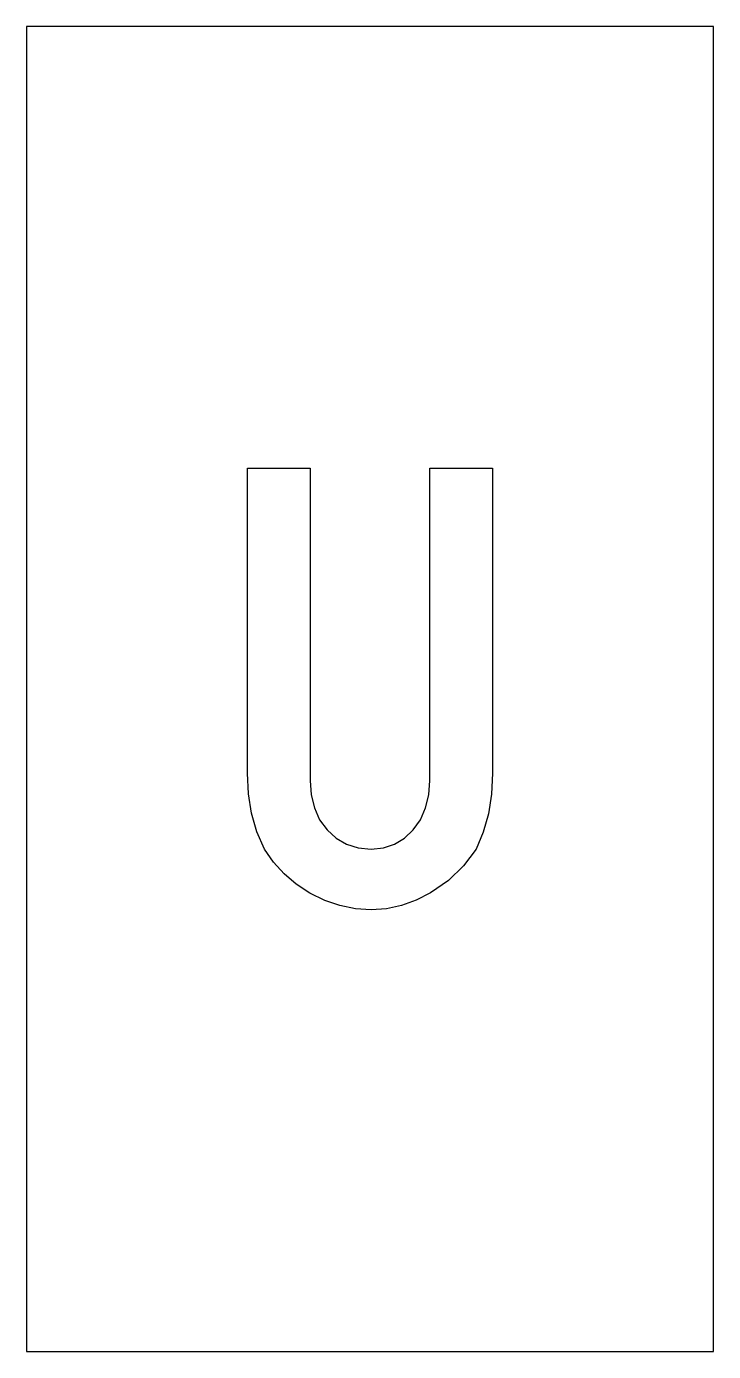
# Model space of a CAD drawing. Header units: inches. Extents: x 0 to 3.11, y 0 to 6.
import ezdxf

# ---------------------------------------------------------------- set-up
doc = ezdxf.new("R2010")
doc.units = ezdxf.units.IN
doc.header["$MEASUREMENT"] = 0
doc.layers.add('CUT', color=1, linetype='Continuous')

msp = doc.modelspace()

# ---------------------------------------------------------------- linework, layer by layer
at = {"layer": 'CUT'}
for points in [[(0, 0), (3.1107, 0), (3.1107, 6), (0, 6)], [(2.106, 2.5235), (2.0919, 2.4341), (2.0684, 2.3514), (2.0356, 2.2753), (1.9794, 2.1991), (1.9108, 2.1329), (1.83, 2.0767), (1.7643, 2.0431), (1.6976, 2.0192), (1.6299, 2.0048), (1.5613, 2), (1.4891, 2.0047), (1.4187, 2.0189), (1.3502, 2.0426), (1.2836, 2.0757), (1.2214, 2.1166), (1.1663, 2.1635), (1.1181, 2.2164), (1.0771, 2.2753), (1.0434, 2.3536), (1.0193, 2.4371), (1.0048, 2.5257), (1, 2.6195), (1, 4), (1.2846, 4), (1.2846, 2.586), (1.2893, 2.5204), (1.3036, 2.4612), (1.3274, 2.4083), (1.3607, 2.3618), (1.4017, 2.324), (1.4489, 2.297), (1.502, 2.2807), (1.5613, 2.2753), (1.6161, 2.2807), (1.666, 2.297), (1.711, 2.324), (1.751, 2.3618), (1.7838, 2.4083), (1.8073, 2.4612), (1.8214, 2.5204), (1.8261, 2.586), (1.8261, 4), (2.1107, 4), (2.1107, 2.6195)]]:
    msp.add_lwpolyline(points, close=True, dxfattribs=at)

doc.saveas('drawing.dxf')
